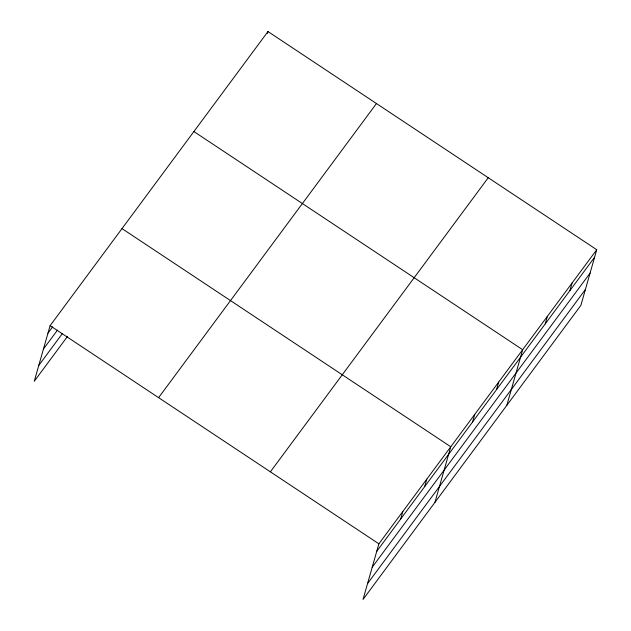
<?xml version="1.0" encoding="UTF-8"?>
<svg xmlns="http://www.w3.org/2000/svg" width="631" height="631" viewBox="0 0 631 631"><rect width="100%" height="100%" fill="white"/><g stroke="black" fill="none" stroke-linecap="round" stroke-linejoin="round"><path stroke-width="0.95" d="M596.737 249.718L378.876 543.827L363.03 599.45L580.891 305.341L596.737 249.718L267.97 31.55L50.109 325.659L34.263 381.282L67.58 336.307M267.434 33.435L267.97 31.55M400.693 518.997L402.838 511.473M424.663 486.643L426.808 479.118M434.925 502.394L450.771 446.772L122.004 228.603M472.595 421.942L474.733 414.417M496.558 389.587L498.703 382.063M506.819 405.339L522.665 349.716L193.898 131.548M545.216 323.908L547.353 316.383M569.903 290.575L572.049 283.051M47.964 333.184L52.641 326.874M43.444 349.053L57.468 330.123M38.783 365.412L62.161 333.846M158.602 397.656L376.462 103.547M270.383 471.83L488.244 177.721M376.731 551.352L594.599 257.243M372.211 567.222L590.072 273.113M367.55 583.58L585.418 289.471M50.109 325.659L378.876 543.827"/></g></svg>
